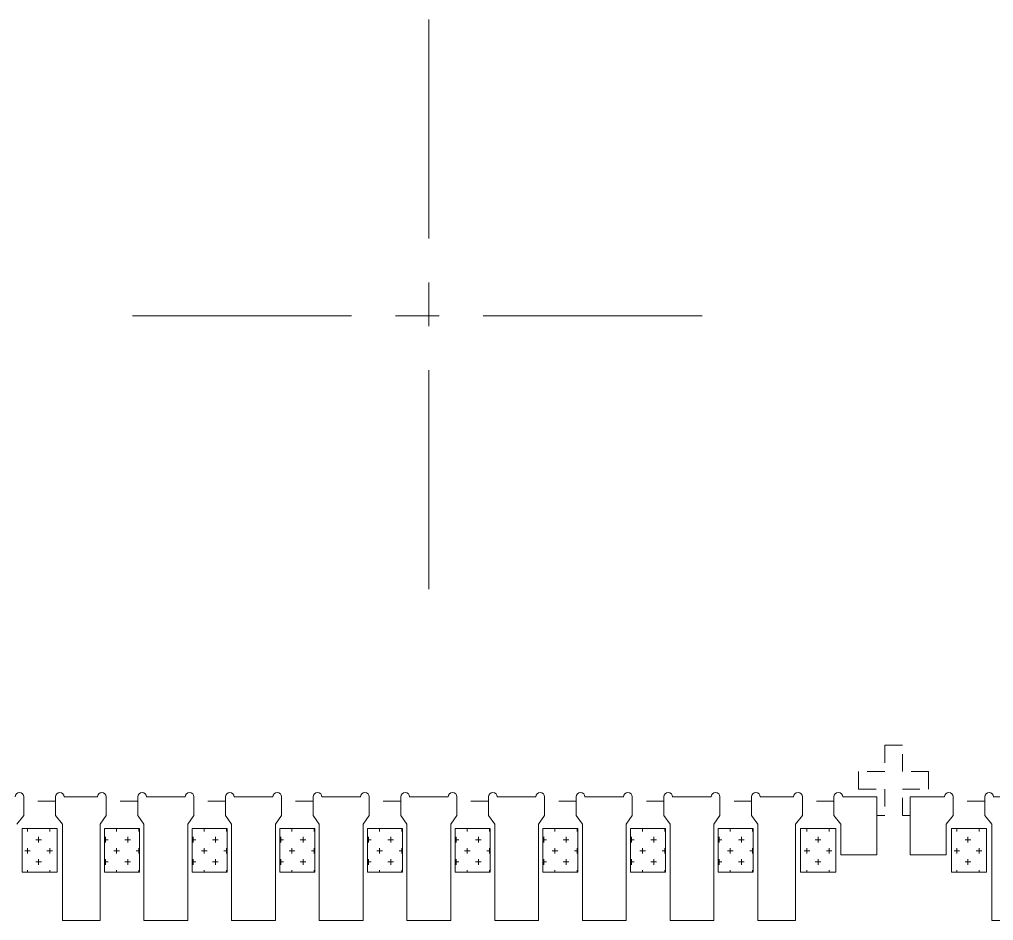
# Model space of a CAD drawing. Header units: millimetres. Extents: x 4859 to 4983, y 1620 to 1771.
# Drawn here: x 4901.31 to 4906.87, y 1688.02 to 1693.16 of the extents above; entities that cross this region are included whole.
import ezdxf

# ---------------------------------------------------------------- set-up
doc = ezdxf.new("R2010")
doc.units = ezdxf.units.MM
doc.linetypes.add('CENTER', pattern=[2, 1.25, -0.25, 0.25, -0.25])
doc.linetypes.add('HIDDEN', pattern=[0.375, 0.25, -0.125])
for name, color, linetype in [('1D', 4, 'Continuous'), ('2D', 4, 'Continuous'), ('PLATING', 3, 'Continuous'), ('中心线', 1, 'CENTER')]:
    doc.layers.add(name, color=color, linetype=linetype)
pattern_1 = [(0, (357.91542, 12.401424), (0.0635, 0.0635), [0.03175, -0.09525]), (90, (357.931296, 12.38555), (-0.0635, 0.0635), [0.03175, -0.09525])]

msp = doc.modelspace()

# ---------------------------------------------------------------- hatches: boundary and pattern name
at = {"layer": 'PLATING', "lineweight": 5}
h = msp.add_hatch(dxfattribs=at)
h.set_pattern_fill('CROSS', color=3, scale=0.01)
h.set_pattern_definition(pattern_1)
h.paths.add_polyline_path([(4901.5257, 1688.5479), (4901.3257, 1688.5479), (4901.3257, 1688.2979), (4901.5257, 1688.2979)])
h = msp.add_hatch(dxfattribs=at)
h.set_pattern_fill('CROSS', color=3, scale=0.01)
h.set_pattern_definition(pattern_1)
h.paths.add_polyline_path([(4901.9957, 1688.5479), (4901.7957, 1688.5479), (4901.7957, 1688.2979), (4901.9957, 1688.2979)])
h = msp.add_hatch(dxfattribs=at)
h.set_pattern_fill('CROSS', color=3, scale=0.01)
h.set_pattern_definition([(0, (358.41542, 12.401424), (0.0635, 0.0635), [0.03175, -0.09525]), (90, (358.431296, 12.38555), (-0.0635, 0.0635), [0.03175, -0.09525])])
h.paths.add_polyline_path([(4902.4957, 1688.5479), (4902.2957, 1688.5479), (4902.2957, 1688.2979), (4902.4957, 1688.2979)])
h = msp.add_hatch(dxfattribs=at)
h.set_pattern_fill('CROSS', color=3, scale=0.01)
h.set_pattern_definition([(0, (358.91542, 12.401424), (0.0635, 0.0635), [0.03175, -0.09525]), (90, (358.931296, 12.38555), (-0.0635, 0.0635), [0.03175, -0.09525])])
h.paths.add_polyline_path([(4902.9957, 1688.5479), (4902.7957, 1688.5479), (4902.7957, 1688.2979), (4902.9957, 1688.2979)])
h = msp.add_hatch(dxfattribs=at)
h.set_pattern_fill('CROSS', color=3, scale=0.01)
h.set_pattern_definition([(0, (359.41542, 12.401424), (0.0635, 0.0635), [0.03175, -0.09525]), (90, (359.431296, 12.38555), (-0.0635, 0.0635), [0.03175, -0.09525])])
h.paths.add_polyline_path([(4903.4957, 1688.5479), (4903.2957, 1688.5479), (4903.2957, 1688.2979), (4903.4957, 1688.2979)])
h = msp.add_hatch(dxfattribs=at)
h.set_pattern_fill('CROSS', color=3, scale=0.01)
h.set_pattern_definition([(0, (359.91542, 12.401424), (0.0635, 0.0635), [0.03175, -0.09525]), (90, (359.931296, 12.38555), (-0.0635, 0.0635), [0.03175, -0.09525])])
h.paths.add_polyline_path([(4903.9957, 1688.5479), (4903.7957, 1688.5479), (4903.7957, 1688.2979), (4903.9957, 1688.2979)])
h = msp.add_hatch(dxfattribs=at)
h.set_pattern_fill('CROSS', color=3, scale=0.01)
h.set_pattern_definition([(0, (360.41542, 12.401424), (0.0635, 0.0635), [0.03175, -0.09525]), (90, (360.431296, 12.38555), (-0.0635, 0.0635), [0.03175, -0.09525])])
h.paths.add_polyline_path([(4904.4957, 1688.5479), (4904.2957, 1688.5479), (4904.2957, 1688.2979), (4904.4957, 1688.2979)])
h = msp.add_hatch(dxfattribs=at)
h.set_pattern_fill('CROSS', color=3, scale=0.01)
h.set_pattern_definition([(0, (360.91542, 12.401424), (0.0635, 0.0635), [0.03175, -0.09525]), (90, (360.931296, 12.38555), (-0.0635, 0.0635), [0.03175, -0.09525])])
h.paths.add_polyline_path([(4904.9957, 1688.5479), (4904.7957, 1688.5479), (4904.7957, 1688.2979), (4904.9957, 1688.2979)])
h = msp.add_hatch(dxfattribs=at)
h.set_pattern_fill('CROSS', color=3, scale=0.01)
h.set_pattern_definition([(0, (361.41542, 12.401424), (0.0635, 0.0635), [0.03175, -0.09525]), (90, (361.431296, 12.38555), (-0.0635, 0.0635), [0.03175, -0.09525])])
h.paths.add_polyline_path([(4905.4957, 1688.5479), (4905.2957, 1688.5479), (4905.2957, 1688.2979), (4905.4957, 1688.2979)])
h = msp.add_hatch(dxfattribs=at)
h.set_pattern_fill('CROSS', color=3, scale=0.01)
h.set_pattern_definition(pattern_1)
h.paths.add_polyline_path([(4905.9657, 1688.5479), (4905.7657, 1688.5479), (4905.7657, 1688.2979), (4905.9657, 1688.2979)])
h = msp.add_hatch(dxfattribs=at)
h.set_pattern_fill('CROSS', color=3, scale=0.01)
h.set_pattern_definition([(0, (363.21542, 12.401424), (0.0635, 0.0635), [0.03175, -0.09525]), (90, (363.231296, 12.38555), (-0.0635, 0.0635), [0.03175, -0.09525])])
h.paths.add_polyline_path([(4906.8257, 1688.5479), (4906.6257, 1688.5479), (4906.6257, 1688.2979), (4906.8257, 1688.2979)])

# ---------------------------------------------------------------- linework, layer by layer
at = {"lineweight": 5}
for p, q in [((4901.3357, 1688.7279), (4901.3357, 1688.6229)), ((4901.5157, 1688.7279), (4901.5157, 1688.6229)), ((4901.8057, 1688.7279), (4901.8057, 1688.6229)), ((4901.9857, 1688.7279), (4901.9857, 1688.6229)), ((4902.3057, 1688.7279), (4902.3057, 1688.6229)), ((4902.4857, 1688.7279), (4902.4857, 1688.6229)), ((4902.8057, 1688.7279), (4902.8057, 1688.6229)), ((4902.9857, 1688.7279), (4902.9857, 1688.6229)), ((4903.3057, 1688.7279), (4903.3057, 1688.6229)), ((4903.4857, 1688.7279), (4903.4857, 1688.6229)), ((4903.8057, 1688.7279), (4903.8057, 1688.6229)), ((4903.9857, 1688.7279), (4903.9857, 1688.6229)), ((4904.3057, 1688.7279), (4904.3057, 1688.6229)), ((4904.4857, 1688.7279), (4904.4857, 1688.6229)), ((4904.8057, 1688.7279), (4904.8057, 1688.6229)), ((4904.9857, 1688.7279), (4904.9857, 1688.6229)), ((4905.3057, 1688.7279), (4905.3057, 1688.6229)), ((4905.4857, 1688.7279), (4905.4857, 1688.6229)), ((4905.7757, 1688.7279), (4905.7757, 1688.6229)), ((4905.9557, 1688.7279), (4905.9557, 1688.6229)), ((4906.6357, 1688.7279), (4906.6357, 1688.6229)), ((4906.8157, 1688.7279), (4906.8157, 1688.6229)), ((4901.3357, 1688.6229), (4901.2957, 1688.5729)), ((4901.5157, 1688.6229), (4901.5557, 1688.5729)), ((4901.8057, 1688.6229), (4901.7707, 1688.5729)), ((4901.9857, 1688.6229), (4902.0207, 1688.5729)), ((4902.3057, 1688.6229), (4902.2707, 1688.5729)), ((4902.4857, 1688.6229), (4902.5207, 1688.5729)), ((4902.8057, 1688.6229), (4902.7707, 1688.5729)), ((4902.9857, 1688.6229), (4903.0207, 1688.5729)), ((4903.3057, 1688.6229), (4903.2707, 1688.5729)), ((4903.4857, 1688.6229), (4903.5207, 1688.5729)), ((4903.8057, 1688.6229), (4903.7707, 1688.5729)), ((4903.9857, 1688.6229), (4904.0207, 1688.5729)), ((4904.3057, 1688.6229), (4904.2707, 1688.5729)), ((4904.4857, 1688.6229), (4904.5207, 1688.5729)), ((4904.8057, 1688.6229), (4904.7707, 1688.5729)), ((4904.9857, 1688.6229), (4905.0207, 1688.5729)), ((4905.3057, 1688.6229), (4905.2707, 1688.5729)), ((4905.4857, 1688.6229), (4905.5207, 1688.5729)), ((4905.7757, 1688.6229), (4905.7357, 1688.5729)), ((4905.9557, 1688.6229), (4905.9957, 1688.5729)), ((4906.6357, 1688.6229), (4906.5957, 1688.5729)), ((4906.8157, 1688.6229), (4906.8557, 1688.5729)), ((4901.5557, 1688.0229), (4901.5557, 1688.5729)), ((4901.7707, 1688.5729), (4901.7707, 1688.0229)), ((4902.0207, 1688.5729), (4902.0207, 1688.0229)), ((4902.2707, 1688.5729), (4902.2707, 1688.0229)), ((4902.5207, 1688.5729), (4902.5207, 1688.0229)), ((4902.7707, 1688.5729), (4902.7707, 1688.0229)), ((4903.0207, 1688.5729), (4903.0207, 1688.0229)), ((4903.2707, 1688.5729), (4903.2707, 1688.0229)), ((4903.5207, 1688.5729), (4903.5207, 1688.0229)), ((4903.7707, 1688.5729), (4903.7707, 1688.0229)), ((4904.0207, 1688.5729), (4904.0207, 1688.0229)), ((4904.2707, 1688.5729), (4904.2707, 1688.0229)), ((4904.5207, 1688.5729), (4904.5207, 1688.0229)), ((4904.7707, 1688.5729), (4904.7707, 1688.0229)), ((4905.0207, 1688.5729), (4905.0207, 1688.0229)), ((4905.2707, 1688.5729), (4905.2707, 1688.0229)), ((4905.5207, 1688.5729), (4905.5207, 1688.0229)), ((4905.7357, 1688.5729), (4905.7357, 1688.0229)), ((4905.9957, 1688.5729), (4905.9957, 1688.3979)), ((4906.5957, 1688.3979), (4906.5957, 1688.5729)), ((4906.8557, 1688.0229), (4906.8557, 1688.5729)), ((4906.2007, 1688.3979), (4905.9957, 1688.3979)), ((4906.3907, 1688.3979), (4906.5957, 1688.3979)), ((4901.7707, 1688.0229), (4901.5557, 1688.0229)), ((4902.2707, 1688.0229), (4902.0207, 1688.0229)), ((4902.7707, 1688.0229), (4902.5207, 1688.0229)), ((4903.2707, 1688.0229), (4903.0207, 1688.0229)), ((4903.7707, 1688.0229), (4903.5207, 1688.0229)), ((4904.2707, 1688.0229), (4904.0207, 1688.0229)), ((4904.7707, 1688.0229), (4904.5207, 1688.0229)), ((4905.2707, 1688.0229), (4905.0207, 1688.0229)), ((4905.7357, 1688.0229), (4905.5207, 1688.0229)), ((4907.0707, 1688.0229), (4906.8557, 1688.0229))]:
    msp.add_line(p, q, dxfattribs=at)
for points in [[(4901.7557, 1688.7279), (4901.5657, 1688.7279)], [(4902.2557, 1688.7279), (4902.0357, 1688.7279)], [(4902.7557, 1688.7279), (4902.5357, 1688.7279)], [(4903.2557, 1688.7279), (4903.0357, 1688.7279)], [(4903.7557, 1688.7279), (4903.5357, 1688.7279)], [(4904.2557, 1688.7279), (4904.0357, 1688.7279)], [(4904.7557, 1688.7279), (4904.5357, 1688.7279)], [(4905.2557, 1688.7279), (4905.0357, 1688.7279)], [(4905.7257, 1688.7279), (4905.5357, 1688.7279)], [(4906.2007, 1688.3979), (4906.2007, 1688.7279), (4906.0057, 1688.7279)], [(4906.5857, 1688.7279), (4906.3907, 1688.7279), (4906.3907, 1688.3979)], [(4907.0557, 1688.7279), (4906.8657, 1688.7279)]]:
    msp.add_lwpolyline(points, dxfattribs=at)
for centre, start in [((4901.3107, 1688.7279), 0), ((4901.5407, 1688.7279), 360), ((4901.7807, 1688.7279), 360), ((4902.0107, 1688.7279), 360), ((4902.2807, 1688.7279), 360), ((4902.5107, 1688.7279), 360), ((4902.7807, 1688.7279), 360), ((4903.0107, 1688.7279), 360), ((4903.2807, 1688.7279), 360), ((4903.5107, 1688.7279), 360), ((4903.7807, 1688.7279), 360), ((4904.0107, 1688.7279), 360), ((4904.2807, 1688.7279), 360), ((4904.5107, 1688.7279), 360), ((4904.7807, 1688.7279), 360), ((4905.0107, 1688.7279), 360), ((4905.2807, 1688.7279), 360), ((4905.5107, 1688.7279), 360), ((4905.7507, 1688.7279), 360), ((4905.9807, 1688.7279), 360), ((4906.6107, 1688.7279), 0), ((4906.8407, 1688.7279), 360)]:
    msp.add_arc(centre, 0.025, start, 180, dxfattribs=at)
at = {"layer": '1D', "color": 4, "linetype": 'HIDDEN', "lineweight": 5, "ltscale": 0.3}
for points in [[(4901.5157, 1688.7029), (4901.3357, 1688.7029)], [(4901.9857, 1688.7029), (4901.8057, 1688.7029)], [(4902.4857, 1688.7029), (4902.3057, 1688.7029)], [(4902.9857, 1688.7029), (4902.8057, 1688.7029)], [(4903.4857, 1688.7029), (4903.3057, 1688.7029)], [(4903.9857, 1688.7029), (4903.8057, 1688.7029)], [(4904.4857, 1688.7029), (4904.3057, 1688.7029)], [(4904.9857, 1688.7029), (4904.8057, 1688.7029)], [(4905.4857, 1688.7029), (4905.3057, 1688.7029)], [(4905.9557, 1688.7029), (4905.7757, 1688.7029)], [(4906.8157, 1688.7029), (4906.6357, 1688.7029)]]:
    msp.add_lwpolyline(points, dxfattribs=at)
at = {"layer": '2D', "color": 4, "linetype": 'HIDDEN', "lineweight": 5, "ltscale": 0.3}
msp.add_lwpolyline([(4906.3907, 1688.6229), (4906.3457, 1688.6229), (4906.3457, 1688.7729), (4906.4957, 1688.7729), (4906.4957, 1688.8729), (4906.3457, 1688.8729), (4906.3457, 1689.0229), (4906.2457, 1689.0229), (4906.2457, 1688.8729), (4906.0957, 1688.8729), (4906.0957, 1688.7729), (4906.2457, 1688.7729), (4906.2457, 1688.6229), (4906.2007, 1688.6229)], dxfattribs=at)
at = {"layer": 'PLATING', "lineweight": 5}
for points in [[(4901.3257, 1688.5479), (4901.5257, 1688.5479), (4901.5257, 1688.2979), (4901.3257, 1688.2979)], [(4901.7957, 1688.5479), (4901.9957, 1688.5479), (4901.9957, 1688.2979), (4901.7957, 1688.2979)], [(4902.2957, 1688.5479), (4902.4957, 1688.5479), (4902.4957, 1688.2979), (4902.2957, 1688.2979)], [(4902.7957, 1688.5479), (4902.9957, 1688.5479), (4902.9957, 1688.2979), (4902.7957, 1688.2979)], [(4903.2957, 1688.5479), (4903.4957, 1688.5479), (4903.4957, 1688.2979), (4903.2957, 1688.2979)], [(4903.7957, 1688.5479), (4903.9957, 1688.5479), (4903.9957, 1688.2979), (4903.7957, 1688.2979)], [(4904.2957, 1688.5479), (4904.4957, 1688.5479), (4904.4957, 1688.2979), (4904.2957, 1688.2979)], [(4904.7957, 1688.5479), (4904.9957, 1688.5479), (4904.9957, 1688.2979), (4904.7957, 1688.2979)], [(4905.2957, 1688.5479), (4905.4957, 1688.5479), (4905.4957, 1688.2979), (4905.2957, 1688.2979)], [(4905.9657, 1688.5479), (4905.7657, 1688.5479), (4905.7657, 1688.2979), (4905.9657, 1688.2979)], [(4906.6257, 1688.5479), (4906.8257, 1688.5479), (4906.8257, 1688.2979), (4906.6257, 1688.2979)]]:
    msp.add_lwpolyline(points, close=True, dxfattribs=at)
at = {"layer": '中心线', "linetype": 'CENTER', "lineweight": 5}
for p, q in [((4903.6457, 1693.1636), (4903.6457, 1689.7821)), ((4901.9549, 1691.4729), (4905.3364, 1691.4729))]:
    msp.add_line(p, q, dxfattribs=at)

doc.saveas('drawing.dxf')
